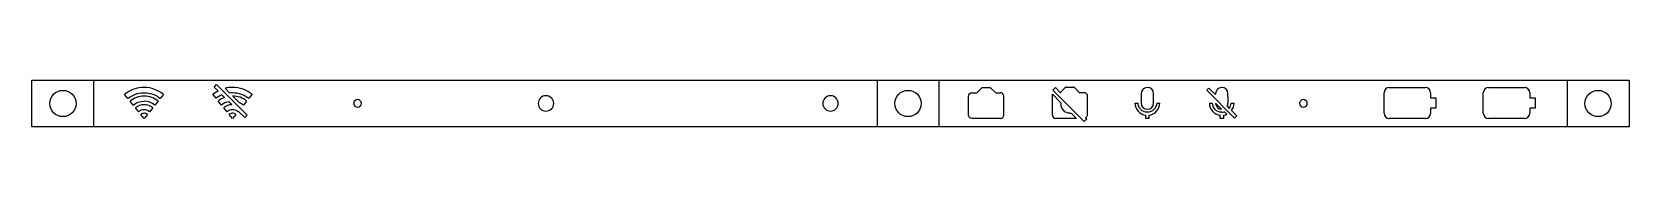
# Model space of a CAD drawing. Header units: millimetres. Extents: x 0 to 206, y 0 to 6.
import ezdxf

# ---------------------------------------------------------------- set-up
doc = ezdxf.new("R2010")
doc.units = ezdxf.units.MM
doc.layers.get('0').update_dxf_attribs({"color": 253, "lineweight": 70, "true_color": 0x8faf8f})

msp = doc.modelspace()

# ---------------------------------------------------------------- linework, layer by layer
at = {"color": 250, "lineweight": -3, "true_color": 0x262626}
for p, q in [((0, 6), (8, 6)), ((0, 0), (0, 6)), ((8, 6), (109, 6)), ((8, 0), (8, 6)), ((12.37, 3.66), (11.95, 4.18)), ((16.98, 4.18), (16.56, 3.66)), ((23.76, 3.67), (23.34, 4.19)), ((23.5, 5.13), (23.82, 5.44)), ((24, 4.63), (23.5, 5.13)), ((23.82, 5.44), (27.76, 1.5)), ((24.84, 3.78), (24.5, 4.12)), ((25.49, 4.39), (24.91, 4.97)), ((28.39, 4.19), (27.97, 3.67)), ((109, 6), (109, 0)), ((109, 6), (117, 6)), ((117, 6), (198, 6)), ((117, 0), (117, 6)), ((121.27, 4.4), (121.86, 4.4)), ((121.86, 4.4), (122.47, 5)), ((122.63, 5.07), (123.54, 5.07)), ((123.7, 5), (124.32, 4.4)), ((124.32, 4.4), (124.91, 4.4)), ((131.62, 1.52), (131.62, 4.19)), ((131.62, 4.19), (132.76, 3.04)), ((131.68, 4.73), (132, 5.05)), ((135.73, 0.68), (131.68, 4.73)), ((132, 5.05), (132.61, 4.44)), ((132.61, 4.44), (132.65, 4.44)), ((132.65, 4.44), (133.26, 5.05)), ((133.42, 5.11), (134.32, 5.11)), ((134.48, 5.05), (135.09, 4.44)), ((135.09, 4.44), (135.67, 4.44)), ((143.07, 4.26), (143.07, 3.06)), ((144.67, 3.06), (144.67, 4.26)), ((151.53, 4.72), (151.81, 5)), ((155.13, 1.12), (151.53, 4.72)), ((151.81, 5), (152.67, 4.15)), ((152.67, 4.15), (152.67, 4.26)), ((174.4, 1.73), (174.4, 4.4)), ((175.07, 5.07), (179.73, 5.07)), ((180.4, 4.4), (180.4, 3.73)), ((187.2, 1.73), (187.2, 4.4)), ((187.87, 5.07), (192.53, 5.07)), ((193.2, 4.4), (193.2, 3.73)), ((198, 6), (198, 0)), ((198, 6), (206, 6)), ((206, 6), (206, 0)), ((13.07, 2.79), (12.65, 3.31)), ((13.77, 1.93), (13.35, 2.45)), ((15.59, 2.45), (15.17, 1.93)), ((16.28, 3.31), (15.86, 2.79)), ((24.47, 2.8), (24.04, 3.32)), ((25.17, 1.93), (24.75, 2.46)), ((25.78, 2.85), (25.38, 3.25)), ((25.92, 3.97), (25.87, 3.97)), ((26.78, 3.1), (25.92, 3.97)), ((27.69, 3.32), (27.27, 2.8)), ((120.81, 1.51), (120.81, 3.95)), ((125.36, 1.51), (125.36, 3.95)), ((136.12, 3.99), (136.12, 1.52)), ((142.27, 3.06), (142.67, 3.06)), ((145.07, 3.06), (145.47, 3.06)), ((151.87, 3.06), (152.27, 3.06)), ((152.67, 3.05), (153.45, 2.27)), ((154.15, 2.66), (154.44, 2.37)), ((154.27, 3.96), (154.27, 3.07)), ((154.67, 3.06), (155.07, 3.06)), ((154.73, 2.09), (155.41, 1.41)), ((180.4, 3.73), (181.07, 3.73)), ((181.07, 2.4), (180.4, 2.4)), ((180.4, 2.4), (180.4, 1.73)), ((181.07, 3.73), (181.07, 2.4)), ((193.2, 3.73), (193.87, 3.73)), ((193.87, 2.4), (193.2, 2.4)), ((193.2, 2.4), (193.2, 1.73)), ((193.87, 3.73), (193.87, 2.4)), ((8, 0), (0, 0)), ((14.47, 1.07), (14.05, 1.58)), ((14.89, 1.58), (14.47, 1.07)), ((25.87, 1.07), (25.45, 1.59)), ((26.29, 1.59), (25.87, 1.07)), ((26.62, 2), (26.57, 1.93)), ((27.45, 1.18), (26.62, 2)), ((27.76, 1.5), (27.45, 1.18)), ((124.91, 1.07), (121.27, 1.07)), ((134.74, 1.07), (132.07, 1.07)), ((134.05, 1.76), (134.74, 1.07)), ((136.05, 1), (135.73, 0.68)), ((135.91, 1.14), (136.05, 1)), ((143.67, 1.07), (143.67, 1.48)), ((144.07, 1.07), (143.67, 1.07)), ((144.07, 1.48), (144.07, 1.07)), ((153.27, 1.07), (153.27, 1.48)), ((153.67, 1.07), (153.27, 1.07)), ((153.67, 1.48), (153.67, 1.07)), ((153.81, 1.91), (154.12, 1.6)), ((155.41, 1.41), (155.13, 1.12)), ((179.73, 1.07), (175.07, 1.07)), ((192.53, 1.07), (187.87, 1.07)), ((109, 0), (8, 0)), ((117, 0), (109, 0)), ((198, 0), (117, 0)), ((206, 0), (198, 0))]:
    msp.add_line(p, q, dxfattribs=at)
for centre in [(4, 3), (113, 3), (202, 3)]:
    msp.add_circle(centre, 1.7, dxfattribs=at)
at = {"color": 250, "lineweight": -3, "true_color": 0x262626, "extrusion": (-6.05469e-15, -6.52469e-16, -1)}
for centre in [(-42, 3.01), (-164, 3.01)]:
    msp.add_circle(centre, 0.5, dxfattribs=at)
at = {"color": 250, "lineweight": -3, "true_color": 0x262626, "extrusion": (-6.04509e-15, -6.52469e-16, -1)}
msp.add_circle((-66.3, 3.01), 1, dxfattribs=at)
at = {"color": 250, "lineweight": -3, "true_color": 0x262626, "extrusion": (-6.02718e-15, -6.52469e-16, -1)}
msp.add_circle((-103, 3.01), 1, dxfattribs=at)
at = {"color": 250, "lineweight": -3, "true_color": 0x262626}
for centre, radius, start, end in [((25.87, 1.06), 4.02, 117.7121, 128.9665), ((25.87, 1.07), 3.35, 114.0954, 128.9708), ((133.42, 4.89), 0.224, 89.917, 135.1039), ((134.32, 4.89), 0.224, 44.896, 90.0829), ((175.07, 4.4), 0.667, 90, 179.9999), ((179.73, 4.4), 0.667, 0, 89.9998), ((187.87, 4.4), 0.667, 90, 179.9999), ((192.53, 4.4), 0.667, 0, 89.9999), ((14.47, 1.07), 1.77, 89.9186, 129.013), ((14.47, 1.07), 1.11, 89.9109, 129.0036), ((14.47, 1.08), 2.21, 50.9924, 90.0932), ((14.47, 1.07), 1.11, 50.9964, 90.089), ((25.87, 1.07), 2.9, 110.679, 128.9998), ((25.86, 1.07), 2.22, 102.5398, 128.9942), ((25.86, 1.07), 1.78, 92.8109, 129.0114), ((25.87, 1.07), 1.11, 89.9224, 129.0035), ((25.87, 1.07), 1.11, 50.9783, 90.0749), ((25.87, 1.07), 2.23, 51.0091, 65.8457), ((153.48, 3.07), 0.784, 328.7943, 360), ((153.48, 3.06), 1.19, 324.2697, 359.9546), ((153.48, 3.06), 1.58, 321.8603, 359.968), ((14.47, 1.07), 0.664, 89.9316, 129.0286), ((25.87, 1.07), 0.667, 89.8887, 129.0104), ((133.85, 2.81), 1.07, 271.1446, 280.7612), ((153.47, 3.06), 1.2, 270.0899, 286.5211), ((153.47, 3.05), 1.59, 277.2671, 294.1368), ((175.07, 1.73), 0.667, 180, 270), ((179.73, 1.73), 0.667, 270, 0), ((187.87, 1.73), 0.667, 180, 270), ((192.53, 1.73), 0.667, 270, 360)]:
    msp.add_arc(centre, radius, start, end, dxfattribs=at)
msp.add_ellipse((14.46, 1.09), major_axis=(-2.7, -0.96), ratio=0.996725, start_param=4.370147, end_param=5.054715, dxfattribs=at)
for points in [[(14.47, 5.07), (13.55, 5.07), (12.67, 4.75), (11.95, 4.18)], [(12.37, 3.66), (12.95, 4.12), (13.67, 4.4), (14.47, 4.4)], [(16.98, 4.18), (16.29, 4.73), (15.42, 5.07), (14.47, 5.07)], [(14.47, 4.4), (15.23, 4.4), (15.97, 4.14), (16.56, 3.66)], [(25.87, 5.08), (25.54, 5.08), (25.22, 5.05), (24.91, 4.97)], [(25.49, 4.39), (25.61, 4.41), (25.74, 4.41), (25.87, 4.41)], [(28.39, 4.19), (27.7, 4.75), (26.82, 5.08), (25.87, 5.08)], [(25.87, 4.41), (26.63, 4.42), (27.38, 4.15), (27.97, 3.67)], [(120.81, 3.95), (120.81, 4.2), (121.02, 4.4), (121.27, 4.4)], [(122.47, 5), (122.52, 5.04), (122.57, 5.07), (122.63, 5.07)], [(123.54, 5.07), (123.6, 5.07), (123.66, 5.04), (123.7, 5)], [(124.92, 4.4), (124.92, 4.4), (124.91, 4.4), (124.91, 4.4)], [(125.36, 3.95), (125.36, 4.2), (125.16, 4.39), (124.92, 4.4)], [(135.67, 4.44), (135.92, 4.44), (136.12, 4.24), (136.12, 3.99)], [(143.83, 5.06), (143.4, 5.04), (143.07, 4.69), (143.07, 4.26)], [(144.67, 4.26), (144.67, 4.71), (144.31, 5.07), (143.87, 5.07)], [(153.43, 5.06), (153, 5.04), (152.67, 4.69), (152.67, 4.26)], [(13.07, 2.79), (13.45, 3.1), (13.94, 3.29), (14.47, 3.29)], [(16.28, 3.31), (15.79, 3.71), (15.16, 3.95), (14.47, 3.95)], [(15.59, 2.45), (15.28, 2.7), (14.89, 2.84), (14.47, 2.84)], [(27.69, 3.32), (27.19, 3.73), (26.56, 3.97), (25.87, 3.97)], [(132.74, 2.87), (132.74, 2.93), (132.75, 2.99), (132.76, 3.04)], [(133.87, 1.74), (133.26, 1.74), (132.74, 2.26), (132.74, 2.87)], [(142.27, 3.06), (142.27, 2.25), (142.88, 1.58), (143.67, 1.48)], [(144.07, 1.48), (144.85, 1.58), (145.47, 2.25), (145.47, 3.06)], [(151.87, 3.06), (151.87, 2.25), (152.48, 1.58), (153.27, 1.48)], [(153.47, 1.86), (152.81, 1.86), (152.27, 2.4), (152.27, 3.06)], [(152.67, 3.05), (152.68, 2.62), (153.02, 2.27), (153.45, 2.27)], [(14.89, 1.58), (14.77, 1.68), (14.63, 1.73), (14.47, 1.73)], [(26.29, 1.59), (26.17, 1.68), (26.03, 1.74), (25.87, 1.74)], [(121.27, 1.07), (121.02, 1.07), (120.81, 1.27), (120.81, 1.51)], [(124.91, 1.07), (124.91, 1.07), (124.92, 1.07), (124.92, 1.07)], [(124.92, 1.07), (125.16, 1.07), (125.36, 1.27), (125.36, 1.51)], [(131.62, 1.52), (131.62, 1.27), (131.82, 1.07), (132.07, 1.07)], [(136.12, 1.52), (136.12, 1.36), (136.04, 1.22), (135.91, 1.14)]]:
    msp.add_open_spline(points, degree=3, dxfattribs=at)
for points, knots in [([(143.87, 5.07), (143.87, 5.07), (143.87, 5.07), (143.87, 5.07), (143.86, 5.07), (143.84, 5.06), (143.83, 5.06)], [-0.005965, -0.005965, -0.005965, -0.005965, 0, 0, 0, 1, 1, 1, 1]), ([(154.27, 3.96), (154.27, 4.06), (154.27, 4.16), (154.27, 4.26), (154.27, 4.71), (153.91, 5.07), (153.47, 5.07), (153.46, 5.07), (153.44, 5.06), (153.43, 5.06)], [-0.227714, -0.227714, -0.227714, -0.227714, 0, 0, 0, 1, 1, 1, 1.031905, 1.031905, 1.031905, 1.031905]), ([(145.07, 3.06), (145.07, 2.4), (144.53, 1.86), (143.87, 1.86), (143.21, 1.86), (142.67, 2.4), (142.67, 3.06)], [0, 0, 0, 0, 1, 1, 1, 1.999999, 1.999999, 1.999999, 1.999999]), ([(143.07, 3.06), (143.07, 2.62), (143.43, 2.26), (143.87, 2.26), (144.31, 2.26), (144.67, 2.62), (144.67, 3.06)], [0, 0, 0, 0, 1, 1, 1, 2.000001, 2.000001, 2.000001, 2.000001])]:
    msp.add_open_spline(points, degree=3, knots=knots, dxfattribs=at)

doc.saveas('drawing.dxf')
